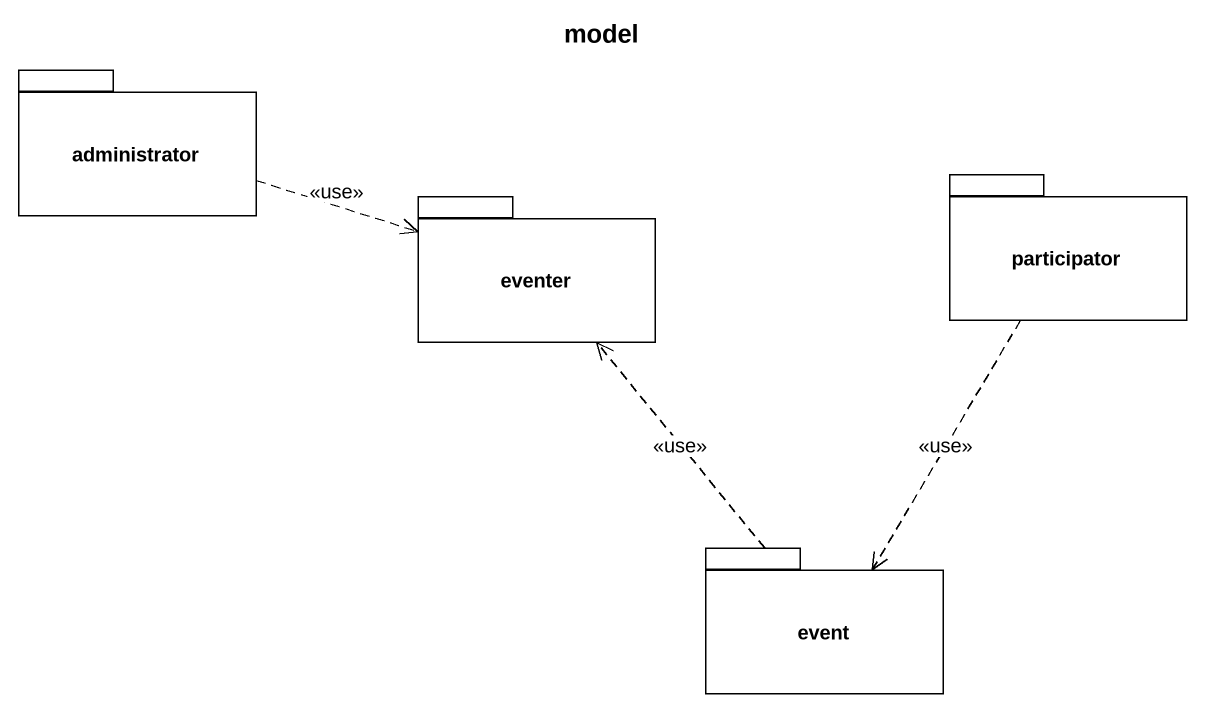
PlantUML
@startuml
title model
package administrator {
}
package eventer {
}
package participator {
}
package event {
}
administrator .right.> eventer : <<use>>
participator ..> event : <<use>>
event .up.> eventer : <<use>>
@enduml
